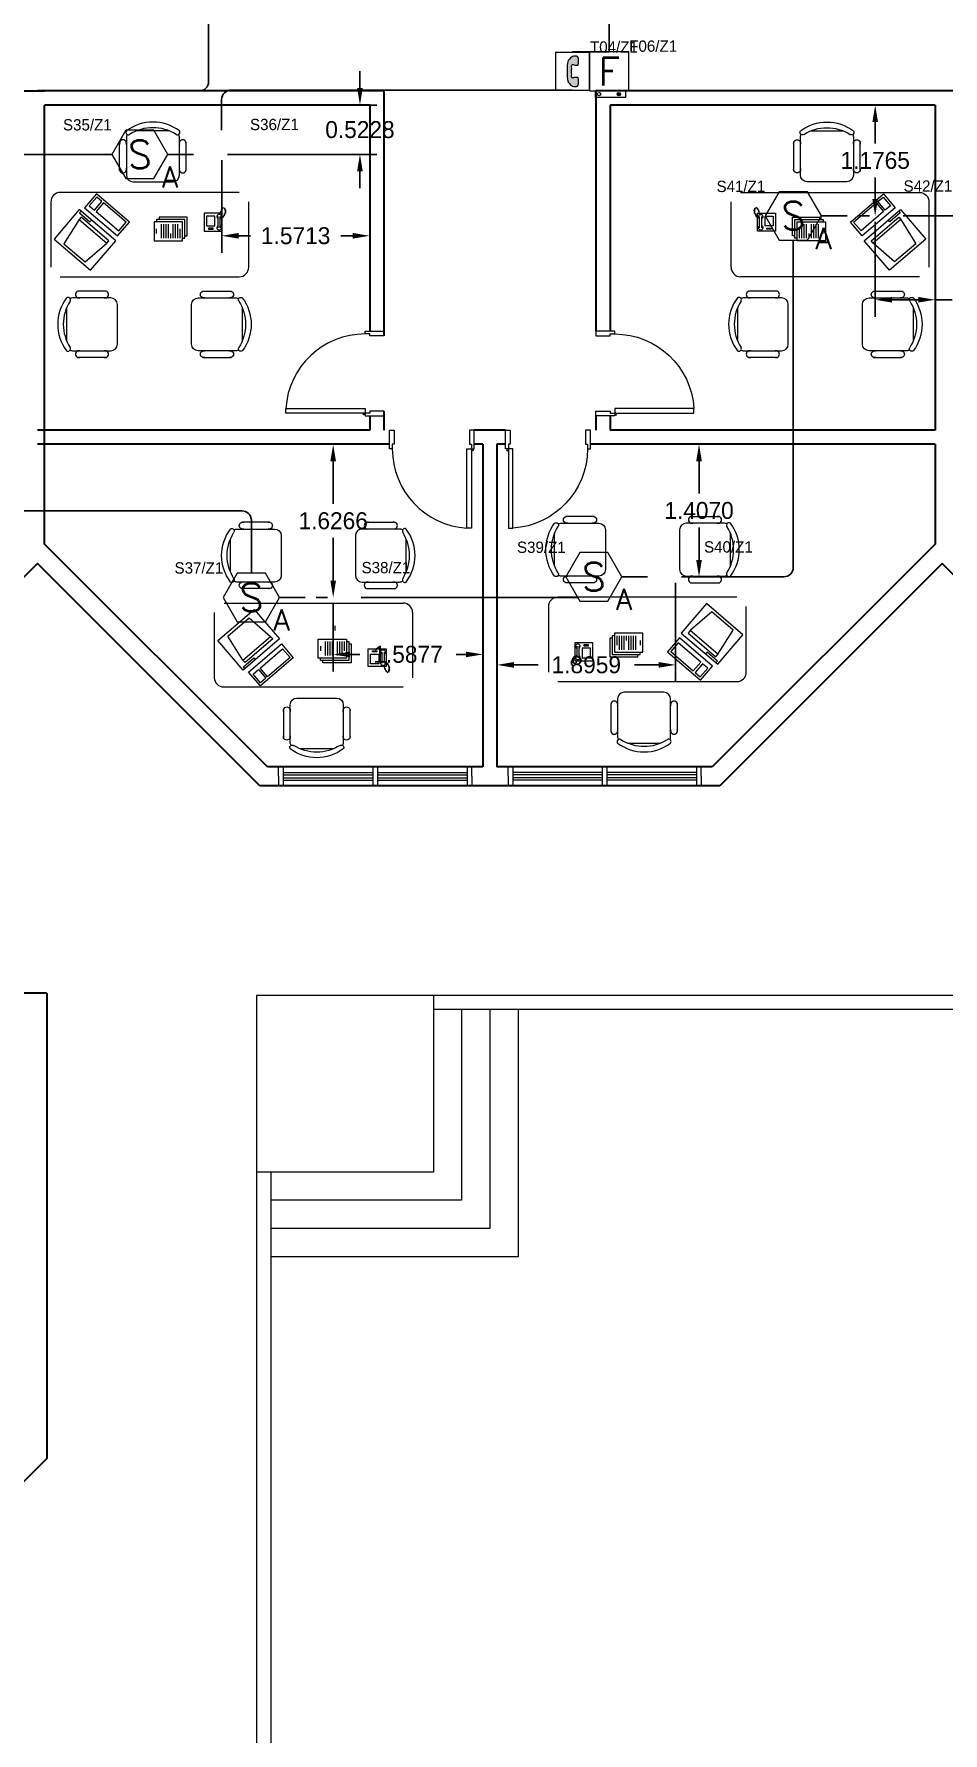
# Model space of a CAD drawing. Extents: x -3404 to 3497, y 0 to 399.
# Drawn here: x 55.76 to 65.41, y 328.84 to 346.88 of the extents above; entities that cross this region are included whole.
import ezdxf
from ezdxf.enums import TextEntityAlignment as Align

# ---------------------------------------------------------------- set-up
doc = ezdxf.new("R2010")
doc.units = 0
doc.header["$LTSCALE"] = 0.15
doc.layers.get('0').update_dxf_attribs({"color": 252})
doc.layers.get('Defpoints').update_dxf_attribs({"color": 252})
for name, color, linetype in [('0 ARCH', 252, 'Continuous'), ('0 DD', 252, 'Continuous'), ('0 sockets', 252, 'Continuous'), ('AUTOINCR', 7, 'Continuous'), ('FIRE_LOOP', 7, 'Continuous')]:
    doc.layers.add(name, color=color, linetype=linetype)
for name, color, linetype, lineweight in [('anal', 252, 'Continuous', 20), ('DOOR', 252, 'Continuous', 20), ('sofa', 252, 'Continuous', 9), ('T-FIRE-B', 4, 'Continuous', 0), ('T-TEXT', 2, 'Continuous', 0), ('wall', 252, 'Continuous', 30)]:
    doc.layers.add(name, color=color, linetype=linetype, lineweight=lineweight)
doc.styles.add('ROMANS', font='ROMANS.shx', dxfattribs={"width": 0.8})
doc.styles.add('TEXT-NFP', font='simplex.shx')
doc.dimstyles.get("Standard").update_dxf_attribs({"dimtxt": 0.18, "dimasz": 0.18, "dimexe": 0.18, "dimexo": 0.0625, "dimgap": 0.09, "dimtad": 0, "dimtih": 1, "dimtoh": 1, "dimdec": 4, "dimzin": 0, "dimdsep": 46, "dimtxsty": 'Standard', "dimcen": 0.09, "dimadec": 0, "dimazin": 0, "dimtfac": 1, "dimtdec": 4, "dimtofl": 0, "dimtmove": 0, "dimatfit": 3, "dimfxl": 1, "dimtolj": 1, "dimtzin": 0, "dimarcsym": 0})

# ---------------------------------------------------------------- blocks, each defined once
blk = doc.blocks.new('D90')
at = {"layer": 'DOOR'}
for points in [[(0.03, 0.2), (0.03, 1.04), (0.078, 1.04), (0.078, 0.2)], [(0.03, 0.2), (0, 0.2), (0, 0), (0.05, 0), (0.05, 0.15), (0.03, 0.15)], [(0.87, 0.2), (0.9, 0.2), (0.9, 0), (0.85, 0), (0.85, 0.15), (0.87, 0.15)]]:
    blk.add_lwpolyline(points, close=True, dxfattribs=at)
blk.add_circle((0.02, 0.21), 0.01, dxfattribs=at)
blk.add_arc((0.025, 0.197), 0.845, 0.2218, 86.3889, dxfattribs=at)
blk = doc.blocks.new('CHAIR7')
for p, q in [((0, 9), (0, -9)), ((20, 12), (3, 12)), ((5.12, 15.04), (17.88, 15.04)), ((23, -7.44), (23, 7.44)), ((3, -12), (20, -12)), ((5.12, -15), (17.88, -15))]:
    blk.add_line(p, q)
for centre, radius, start, end in [((3, 9), 3, 90, 180), ((5.56, 13.54), 1.56, 73.7398, 286.2602), ((17.44, 13.54), 1.56, 253.7398, 106.2602), ((20, 9), 3, 62.41556, 90), ((22.34, 11.12), 1.1, 53.30994, 212.02741), ((4.82, 0), 19.64, 327.57575, 32.42425), ((7, 0), 20, 323.1301, 36.8699), ((3, -9), 3, 180, 270), ((5.56, -13.5), 1.56, 73.7398, 286.2602), ((17.44, -13.5), 1.56, 253.7398, 106.2602), ((20, -9), 3, 270, 297.58444), ((22.34, -11.12), 1.1, 147.97259, 306.69006)]:
    blk.add_arc(centre, radius, start, end)
blk = doc.blocks.new('RECTANG')
for p, q in [((1, 1), (0, 1)), ((0, 1), (0, 0)), ((1, 0), (1, 1)), ((0, 0), (1, 0))]:
    blk.add_line(p, q)
blk = doc.blocks.new('IBMAT', base_point=(61, 306))
for p, q in [((75, 307), (75, 306)), ((81, 307), (75, 307)), ((81, 306), (81, 307))]:
    blk.add_line(p, q)
at = {"xscale": 21, "yscale": 17, "zscale": 21}
blk.add_blockref('RECTANG', (61, 306), dxfattribs=at)
blk = doc.blocks.new('KEYBOARD', base_point=(60, 294))
for p, xscale, yscale, zscale in [((60, 294), 19, 8, 19), ((61, 295), 13, 5, 13), ((75, 295), 3, 5, 3)]:
    blk.add_blockref('RECTANG', p, dxfattribs=dict(xscale=xscale, yscale=yscale, zscale=zscale))
blk = doc.blocks.new('FNCOMP')
for p, q in [((-6.64, 16.23), (-8.5, 3.5)), ((6.08, 16.23), (-6.64, 16.23)), ((8, 3.5), (6.08, 16.23)), ((-8.5, 3.5), (-8.5, 2.04)), ((8, 3.5), (-8.5, 3.5)), ((-8.5, 2.04), (8, 2.04)), ((8, 2.04), (8, 3.5))]:
    blk.add_line(p, q)
at = {"xscale": 1.033846153846154, "yscale": 1.033846153846154, "zscale": 1.033846153846154}
for name, p in [('IBMAT', (-10.86, 0)), ('KEYBOARD', (-10.05, -10.5))]:
    blk.add_blockref(name, p, dxfattribs=at)
blk = doc.blocks.new('FNPHONE')
for p, q in [((-9.1, 0.22), (-9.7, 0.02)), ((-8.9, 0.62), (-9.5, 0.42)), ((-8.7, 1.02), (-9.3, 0.82)), ((-8.5, 1.42), (-9.1, 1.22)), ((-8.3, 1.82), (-8.9, 1.62)), ((-7.14, 0.56), (-7.5, -0.58)), ((-7.29, 6.54), (-7.29, 1.54)), ((-6.29, 6.54), (-6.29, 1.54)), ((-3.87, 4.85), (-3.87, 4.85)), ((-3.87, 3.91), (-3.87, 3.91)), ((-3.87, 2.97), (-3.87, 2.97)), ((-3.87, 2.03), (-3.87, 2.03)), ((-2.94, 4.85), (-2.94, 4.85)), ((-2.94, 3.91), (-2.94, 3.91)), ((-2.94, 2.97), (-2.94, 2.97)), ((-2.94, 2.03), (-2.94, 2.03)), ((-2, 4.85), (-2, 4.85)), ((-2, 3.91), (-2, 3.91)), ((-2, 2.97), (-2, 2.97)), ((-2, 2.03), (-2, 2.03)), ((-9.3, -0.18), (-9.9, -0.38)), ((-9.3, -0.58), (-9.9, -0.78)), ((-9.3, -0.98), (-9.9, -1.18)), ((-9.3, -1.38), (-9.9, -1.58)), ((-9.1, -1.78), (-9.7, -1.98)), ((-8.9, -2.18), (-9.5, -2.38)), ((-8.43, -2.46), (-9.03, -2.66)), ((-7.9, -1.98), (-8.5, -2.18)), ((-7.7, -1.58), (-8.3, -1.78)), ((-7.5, -1.18), (-8.1, -1.38)), ((-7.3, -0.78), (-7.9, -0.98))]:
    blk.add_line(p, q)
for centre, start, end in [((-6.79, 6.54), 298.49146, 241.50854), ((-6.79, 1.54), 118.49146, 61.50854)]:
    blk.add_arc(centre, 1.05, start, end)
for p, xscale, yscale, zscale in [((-8.21, 0), 8.20528234483245, 8.104073169521023, 8.20528234483245), ((-4.81, 1.25), 3.75, 4.375, 3.75), ((-4.03, 6.72), 2.03125, 0.46875, 2.03125)]:
    blk.add_blockref('RECTANG', p, dxfattribs=dict(xscale=xscale, yscale=yscale, zscale=zscale))
blk = doc.blocks.new('ARCH')
at = {"layer": 'anal'}
for p, q in [((58.358, 339), (58.358, 339.1)), ((58.408, 339.1), (58.408, 338.9)), ((59.358, 339.1), (59.358, 338.9)), ((59.408, 339.1), (59.408, 338.9)), ((60.358, 339.1), (60.358, 338.9)), ((60.408, 339), (60.408, 339.1)), ((60.792, 339), (60.792, 339.1)), ((62.842, 339.1), (60.792, 339.1)), ((60.842, 339.1), (60.842, 338.9)), ((61.792, 339.1), (61.792, 338.9)), ((61.842, 339.1), (61.842, 338.9)), ((62.792, 339.1), (62.792, 338.9)), ((62.842, 339), (62.842, 339.1)), ((58.358, 339), (58.358, 338.9)), ((58.408, 339.04), (59.358, 339.04)), ((58.408, 339.015), (59.358, 339.015)), ((58.408, 339), (58.408, 338.9)), ((58.408, 338.985), (59.358, 338.985)), ((58.408, 338.96), (59.358, 338.96)), ((59.408, 339.04), (60.358, 339.04)), ((59.408, 339.015), (60.358, 339.015)), ((59.408, 338.985), (60.358, 338.985)), ((59.408, 338.96), (60.358, 338.96)), ((60.358, 339), (60.358, 338.9)), ((60.408, 339), (60.408, 338.9)), ((60.792, 339), (60.792, 338.9)), ((62.842, 338.9), (60.792, 338.9)), ((61.792, 339.04), (60.842, 339.04)), ((61.792, 339.015), (60.842, 339.015)), ((60.842, 339), (60.842, 338.9)), ((61.792, 338.985), (60.842, 338.985)), ((61.792, 338.96), (60.842, 338.96)), ((62.792, 339.04), (61.842, 339.04)), ((62.792, 339.015), (61.842, 339.015)), ((62.792, 338.985), (61.842, 338.985)), ((62.792, 338.96), (61.842, 338.96)), ((62.792, 339), (62.792, 338.9)), ((62.842, 339), (62.842, 338.9)), ((96.525, 336.675), (58.125, 336.675)), ((58.125, 336.675), (58.125, 329.4)), ((60, 336.675), (60, 335.4)), ((96.675, 336.525), (60, 336.525)), ((60.3, 336.525), (60.3, 335.4)), ((60.6, 336.525), (60.6, 335.4)), ((60.9, 336.525), (60.9, 335.4)), ((60, 335.4), (60, 334.8)), ((60.3, 335.4), (60.3, 334.5)), ((60.6, 335.4), (60.6, 334.2)), ((60.9, 335.4), (60.9, 333.9)), ((60, 334.8), (58.125, 334.8)), ((58.275, 334.8), (58.275, 329.4)), ((60.3, 334.5), (58.275, 334.5)), ((60.6, 334.2), (58.275, 334.2)), ((60.9, 333.9), (58.275, 333.9)), ((58.125, 329.4), (58.125, 327.075)), ((58.275, 329.4), (58.275, 326.925))]:
    blk.add_line(p, q, dxfattribs=at)
at = {"layer": 'sofa'}
for p, q in [((58.041, 344.403), (58.041, 345.098)), ((63.159, 344.403), (63.159, 345.098)), ((56.041, 344.303), (57.941, 344.303)), ((65.159, 344.303), (63.259, 344.303)), ((65.159, 344.303), (63.259, 344.303)), ((63.22, 340.901), (61.32, 340.901)), ((57.779, 340.839), (59.679, 340.839)), ((59.779, 340.739), (59.779, 340.045)), ((61.22, 340.801), (61.22, 340.106))]:
    blk.add_line(p, q, dxfattribs=at)
for points in [[(57.941, 345.198), (56.041, 345.198, 0.414214), (55.941, 345.098), (55.941, 344.403)], [(63.259, 345.198), (65.159, 345.198, -0.414214), (65.259, 345.098), (65.259, 344.403)], [(59.679, 339.945), (57.779, 339.945, -0.414214), (57.679, 340.045), (57.679, 340.739)], [(61.32, 340.006), (63.22, 340.006, 0.414214), (63.32, 340.106), (63.32, 340.801)]]:
    blk.add_lwpolyline(points, format="xyb", dxfattribs=at)
for points in [[(57.039, 344.686), (57.339, 344.686), (57.339, 344.886), (57.039, 344.886), (57.039, 344.686)], [(57.339, 344.711), (57.364, 344.711), (57.364, 344.911), (57.064, 344.911), (57.064, 344.886)], [(57.364, 344.736), (57.389, 344.736), (57.389, 344.936), (57.089, 344.936), (57.089, 344.911)], [(57.114, 344.711), (57.114, 344.861)], [(57.139, 344.711), (57.139, 344.861)], [(57.164, 344.711), (57.164, 344.861)], [(57.189, 344.711), (57.189, 344.861)], [(57.239, 344.711), (57.239, 344.861)], [(57.264, 344.711), (57.264, 344.861)], [(57.289, 344.711), (57.289, 344.861)], [(63.836, 344.736), (63.811, 344.736), (63.811, 344.936), (64.111, 344.936), (64.111, 344.911)], [(63.861, 344.711), (63.836, 344.711), (63.836, 344.911), (64.136, 344.911), (64.136, 344.886)], [(64.161, 344.686), (63.861, 344.686), (63.861, 344.886), (64.161, 344.886), (64.161, 344.686)], [(63.911, 344.711), (63.911, 344.861)], [(63.936, 344.711), (63.936, 344.861)], [(63.961, 344.711), (63.961, 344.861)], [(64.011, 344.711), (64.011, 344.861)], [(64.036, 344.711), (64.036, 344.861)], [(64.061, 344.711), (64.061, 344.861)], [(64.086, 344.711), (64.086, 344.861)], [(57.064, 344.761), (57.064, 344.811)], [(57.214, 344.711), (57.214, 344.761)], [(57.314, 344.711), (57.314, 344.811)], [(63.886, 344.711), (63.886, 344.811)], [(63.986, 344.711), (63.986, 344.761)], [(64.136, 344.761), (64.136, 344.811)], [(58.953, 340.597), (58.953, 340.547)], [(62.221, 340.518), (61.921, 340.518), (61.921, 340.318), (62.221, 340.318), (62.221, 340.518)], [(58.778, 340.456), (59.078, 340.456), (59.078, 340.256), (58.778, 340.256), (58.778, 340.456)], [(59.078, 340.431), (59.103, 340.431), (59.103, 340.231), (58.803, 340.231), (58.803, 340.256)], [(58.803, 340.381), (58.803, 340.331)], [(59.103, 340.406), (59.128, 340.406), (59.128, 340.206), (58.828, 340.206), (58.828, 340.231)], [(58.853, 340.431), (58.853, 340.281)], [(58.878, 340.431), (58.878, 340.281)], [(58.903, 340.431), (58.903, 340.281)], [(58.928, 340.431), (58.928, 340.281)], [(58.978, 340.431), (58.978, 340.281)], [(59.003, 340.431), (59.003, 340.281)], [(59.028, 340.431), (59.028, 340.281)], [(59.053, 340.431), (59.053, 340.331)], [(61.896, 340.468), (61.871, 340.468), (61.871, 340.268), (62.171, 340.268), (62.171, 340.293)], [(61.921, 340.493), (61.896, 340.493), (61.896, 340.293), (62.196, 340.293), (62.196, 340.318)], [(61.946, 340.493), (61.946, 340.393)], [(61.971, 340.493), (61.971, 340.343)], [(61.996, 340.493), (61.996, 340.343)], [(62.021, 340.493), (62.021, 340.343)], [(62.046, 340.493), (62.046, 340.443)], [(62.071, 340.493), (62.071, 340.343)], [(62.096, 340.493), (62.096, 340.343)], [(62.121, 340.493), (62.121, 340.343)], [(62.146, 340.493), (62.146, 340.343)], [(62.196, 340.443), (62.196, 340.393)]]:
    blk.add_lwpolyline(points, dxfattribs=at)
for centre, start, end in [((57.941, 344.403), 270, 0), ((63.259, 344.403), 180, 270), ((63.259, 344.403), 180, 270), ((61.32, 340.801), 90, 180), ((59.679, 340.739), 0, 90)]:
    blk.add_arc(centre, 0.1, start, end, dxfattribs=at)
at = {"layer": 'wall'}
for p, q in [((53.325, 346.275), (55.875, 346.275)), ((59.475, 346.275), (55.8, 346.275)), ((59.475, 346.275), (59.475, 343.676)), ((69.075, 346.275), (61.725, 346.275)), ((61.725, 346.275), (61.725, 343.726)), ((55.875, 341.466), (55.875, 346.125)), ((59.325, 346.125), (55.875, 346.125)), ((59.325, 346.125), (59.325, 343.726)), ((61.875, 346.125), (61.875, 343.726)), ((65.325, 346.125), (61.875, 346.125)), ((65.325, 346.125), (65.325, 342.675)), ((59.475, 342.876), (59.475, 342.675)), ((59.325, 342.675), (55.8, 342.675)), ((59.325, 342.826), (59.325, 342.675)), ((60.766, 342.675), (60.434, 342.675)), ((61.725, 342.826), (61.725, 342.675)), ((61.875, 342.826), (61.875, 342.675)), ((65.325, 342.675), (61.875, 342.675)), ((59.534, 342.525), (55.8, 342.525)), ((60.525, 342.525), (60.434, 342.525)), ((60.525, 342.525), (60.525, 339.1)), ((60.675, 342.525), (60.675, 339.1)), ((60.766, 342.525), (60.675, 342.525)), ((65.325, 342.525), (61.666, 342.525)), ((65.325, 342.525), (65.325, 341.466)), ((58.241, 339.1), (55.875, 341.466)), ((65.325, 341.466), (62.959, 339.1)), ((55.8, 341.259), (53.5, 338.959)), ((55.8, 341.259), (53.541, 339)), ((58.159, 338.9), (55.8, 341.259)), ((65.4, 341.259), (63.041, 338.9)), ((67.759, 338.9), (65.4, 341.259)), ((60.525, 339.1), (58.241, 339.1)), ((62.959, 339.1), (60.675, 339.1)), ((63.041, 338.9), (58.159, 338.9)), ((55.9, 336.7), (53.5, 336.7)), ((55.9, 336.7), (55.9, 331.759)), ((55.9, 331.759), (53.441, 329.3))]:
    blk.add_line(p, q, dxfattribs=at)
at = {"layer": 'DOOR'}
for p, rotation in [((59.475, 342.826), 90), ((60.434, 342.675), 180)]:
    blk.add_blockref('D90', p, dxfattribs=dict(at, rotation=rotation))
at = {"layer": 'DOOR', "xscale": -1}
for p, rotation in [((61.725, 342.826), 270), ((60.766, 342.675), 180)]:
    blk.add_blockref('D90', p, dxfattribs=dict(at, rotation=rotation))
at = {"layer": 'sofa'}
for name, p, xscale, yscale, zscale, rotation in [('CHAIR7', (57.024, 345.312), 0.0234375, 0.0234375, 0.0234375, 90), ('CHAIR7', (64.176, 345.312), -0.0234375, 0.0234375, 0.0234375, 270), ('FNCOMP', (56.436, 344.85), 0.02343749999997079, 0.02343749999997079, 0.02343749999997079, 139.3987053547845), ('FNCOMP', (64.764, 344.85), -0.02343749999997079, 0.0234375, 0.0234375, 220.6012946452155), ('FNPHONE', (57.568, 344.977), 0.0234375, 0.0234375, 0.0234375, 180), ('FNPHONE', (63.632, 344.977), -0.0234375, 0.0234375, 0.0234375, 180), ('CHAIR7', (56.647, 343.798), 0.0234375, 0.0234375, 0.0234375, 180), ('CHAIR7', (57.434, 343.798), -0.0234375, 0.0234375, 0.0234375, 180), ('CHAIR7', (63.766, 343.798), 0.0234375, 0.0234375, 0.0234375, 180), ('CHAIR7', (64.553, 343.798), -0.0234375, 0.0234375, 0.0234375, 180), ('FNCOMP', (58.175, 340.293), -0.02343749999997079, 0.0234375, 0.0234375, 40.60129464521547), ('FNCOMP', (62.824, 340.355), 0.02343749999997079, 0.02343749999997079, 0.02343749999997079, 319.3987053547845), ('CHAIR7', (58.763, 339.83), -0.0234375, 0.0234375, 0.0234375, 90), ('CHAIR7', (62.236, 339.892), 0.0234375, 0.0234375, 0.0234375, 270)]:
    blk.add_blockref(name, p, dxfattribs=dict(at, xscale=xscale, yscale=yscale, zscale=zscale, rotation=rotation))
at = {"layer": 'sofa', "yscale": 0.0234375, "zscale": 0.0234375}
for name, p, xscale in [('CHAIR7', (58.386, 341.344), -0.0234375), ('CHAIR7', (59.173, 341.344), 0.0234375), ('CHAIR7', (61.826, 341.406), -0.0234375), ('CHAIR7', (62.613, 341.406), 0.0234375), ('FNPHONE', (59.307, 340.165), -0.0234375), ('FNPHONE', (61.692, 340.227), 0.0234375)]:
    blk.add_blockref(name, p, dxfattribs=dict(at, xscale=xscale))
blk = doc.blocks.new('dressable smoke detectore above false ceiling')
blk.add_lwpolyline([(200, 0), (100, 173), (-100, 173), (-200, 0), (-100, -173), (100, -173)], close=True)
at = {"layer": 'T-TEXT', "style": 'ROMANS'}
blk.add_attdef('S', text='', height=200, dxfattribs=at).set_placement((0, 0, 0), align=Align.MIDDLE)
blk.add_attdef('A', text='', height=150, dxfattribs=at).set_placement((215, -161), align=Align.MIDDLE_CENTER)
blk = doc.blocks.new('*U83')
h = blk.add_hatch()
h.set_pattern_fill('ANGLE', color=3)
h.set_pattern_definition([(0, (0, 0), (0, 6.985), [5.08, -1.905]), (90, (0, 0), (-6.985, 4e-16), [5.08, -1.905])])
h.paths.add_polyline_path([(56, -302, 1), (81, -302, 1)])
blk.add_lwpolyline([(-140, -280), (140, -280), (140, 0), (-140, 0)], close=True)
at = {"color": 3}
blk.add_lwpolyline([(-99, -280), (116, -280), (116, -326), (-99, -326)], close=True, dxfattribs=at)
for centre in [(-73, -302), (68, -302)]:
    blk.add_circle(centre, 12.3, dxfattribs=at)
at = {"layer": 'T-TEXT', "style": 'TEXT-NFP'}
blk.add_attdef('F', text='', height=200, dxfattribs=at).set_placement((0, -140, 0), align=Align.MIDDLE)
blk = doc.blocks.new('*U39')
h = blk.add_hatch(color=256)
h.dxf.hatch_style = 1
edge = h.paths.add_edge_path()
edge.add_arc((33, 257), 14.1, 13.6021, 92.3161)
edge.add_line((32, 271), (11, 271))
edge.add_arc((13, 231), 40.2, 92.7442, 154.2215)
edge.add_arc((-28, 250), 4.89, 309.2722, 334.2215, ccw=False)
edge.add_arc((-64, 281), 52.1, 306.6096, 318.7251, ccw=False)
edge.add_arc((-30, 235), 4.89, 115.3605, 167.8134)
edge.add_arc((352, 152), 396, 167.8076, 180.2975)
edge.add_arc((348, 148), 392, 179.7012, 192.2669)
edge.add_arc((-30, 66), 4.89, 193.2566, 244.6491)
edge.add_arc((-67, 18), 54.9, 39.8251, 51.6228, ccw=False)
edge.add_arc((-28, 50), 4.89, 25.7785, 50.7278, ccw=False)
edge.add_arc((13, 69), 40.2, 205.7785, 267.2558)
edge.add_line((11, 29), (32, 29))
edge.add_arc((33, 43), 14.1, 267.6839, 346.3979)
edge.add_arc((-161, 67), 209, 352.6045, 365.9008)
edge.add_arc((13, 87), 34.4, 1.9401, 17.7739)
edge.add_arc((41, 96), 4.89, 18.4909, 87.0716)
edge.add_arc((30, 28), 74.3, 81.4234, 109.9904)
edge.add_arc((2, 102), 4.89, 250.3513, 295.2423, ccw=False)
edge.add_arc((1, 106), 8.65, 174.514, 266.9586, ccw=False)
edge.add_arc((-1022, 147), 1015, 357.7161, 360.1614)
edge.add_arc((-1022, 153), 1015, 359.8386, 362.2839)
edge.add_arc((3, 194), 10.1, 100.6325, 185.9952, ccw=False)
edge.add_arc((2, 200), 4.89, 64.7577, 109.6487, ccw=False)
edge.add_arc((33, 273), 75, 247.791, 276.6818)
edge.add_arc((41, 204), 4.89, 279.9761, 341.5091)
edge.add_arc((13, 213), 34.4, 342.2261, 358.0599)
edge.add_arc((-161, 233), 209, 354.0992, 367.3955)
for p, q in [((137, 300), (-137, 300)), ((-137, 300), (-137, 0)), ((137, 0), (137, 300)), ((-137, 0), (137, 0))]:
    blk.add_line(p, q)
blk.add_lwpolyline([(46, 260, 0.357628), (32, 271), (11, 271, 0.27487), (-23, 248, -0.109294), (-24, 247, -0.052913), (-33, 239, 0.232951), (-35, 236, 0.054551), (-44, 150, 0.054883), (-35, 65, 0.228078), (-33, 61, -0.051523), (-24, 53, -0.109294), (-23, 52, 0.27487), (11, 29), (32, 29, 0.357628), (46, 40, 0.058081), (47, 88, 0.069198), (45, 98, 0.308503), (41, 101, 0.125296), (4, 97, -0.198418), (1, 97, -0.426767), (-7, 107, 0.01067), (-7, 150, 0.01067), (-7, 193, -0.390702), (1, 204, -0.198418), (4, 204, 0.126732), (42, 199, 0.275132), (45, 202, 0.069198), (47, 212, 0.058081)], format="xyb", close=True)
blk = doc.blocks.new('*D134')
at = {"layer": '0 DD', "color": 0, "lineweight": -2, "transparency": 16777216}
for p, q in [((64.626, 346.125), (64.508, 346.125)), ((64.688, 345.945), (64.688, 345.717)), ((64.688, 345.128), (64.688, 345.357)), ((64.626, 344.948), (64.508, 344.948))]:
    blk.add_line(p, q, dxfattribs=at)
at = {"layer": '0 DD', "color": 0, "transparency": 16777216}
for points in [[(64.658, 345.945), (64.718, 345.945), (64.688, 346.125)], [(64.658, 345.128), (64.718, 345.128), (64.688, 344.948)]]:
    blk.add_solid(points, dxfattribs=at)
at = {"layer": 'Defpoints', "color": 0, "transparency": 16777216}
for p in [(64.688, 346.125), (64.688, 346.125), (64.688, 344.948)]:
    blk.add_point(p, dxfattribs=at)
at = {"layer": '0 DD', "color": 0, "transparency": 16777216, "insert": (64.688, 345.537), "char_height": 0.18, "attachment_point": 5}
blk.add_mtext('\\A1;1.1765', dxfattribs=at)
blk = doc.blocks.new('*D135')
at = {"layer": '0 DD', "color": 0, "lineweight": -2, "transparency": 16777216}
for p, q in [((64.688, 344.886), (64.688, 343.879)), ((65.325, 344.726), (65.325, 343.879)), ((64.868, 344.059), (65.145, 344.059)), ((65.325, 344.059), (65.505, 344.059))]:
    blk.add_line(p, q, dxfattribs=at)
at = {"layer": '0 DD', "color": 0, "transparency": 16777216}
for points in [[(64.868, 344.089), (64.868, 344.029), (64.688, 344.059)], [(65.145, 344.089), (65.145, 344.029), (65.325, 344.059)]]:
    blk.add_solid(points, dxfattribs=at)
at = {"layer": 'Defpoints', "color": 0, "transparency": 16777216}
for p in [(64.688, 344.948), (65.325, 344.788), (65.325, 344.059)]:
    blk.add_point(p, dxfattribs=at)
at = {"layer": '0 DD', "color": 0, "transparency": 16777216, "insert": (66.03, 344.059), "char_height": 0.18, "attachment_point": 5}
blk.add_mtext('\\A1;0.6369', dxfattribs=at)
blk = doc.blocks.new('*D136')
at = {"layer": '0 DD', "color": 0, "lineweight": -2, "transparency": 16777216}
for p, q in [((62.633, 342.525), (62.999, 342.525)), ((62.819, 342.345), (62.819, 342.001)), ((62.819, 341.298), (62.819, 341.641)), ((62.633, 341.118), (62.999, 341.118))]:
    blk.add_line(p, q, dxfattribs=at)
at = {"layer": '0 DD', "color": 0, "transparency": 16777216}
for points in [[(62.789, 342.345), (62.849, 342.345), (62.819, 342.525)], [(62.789, 341.298), (62.849, 341.298), (62.819, 341.118)]]:
    blk.add_solid(points, dxfattribs=at)
at = {"layer": 'Defpoints', "color": 0, "transparency": 16777216}
for p in [(62.571, 342.525), (62.819, 342.525), (62.571, 341.118)]:
    blk.add_point(p, dxfattribs=at)
at = {"layer": '0 DD', "color": 0, "transparency": 16777216, "insert": (62.819, 341.821), "char_height": 0.18, "attachment_point": 5}
blk.add_mtext('\\A1;1.4070', dxfattribs=at)
blk = doc.blocks.new('*D137')
at = {"layer": '0 DD', "color": 0, "lineweight": -2, "transparency": 16777216}
for p, q in [((60.675, 341.055), (60.675, 340.003)), ((62.571, 341.055), (62.571, 340.003)), ((60.855, 340.183), (61.113, 340.183)), ((62.391, 340.183), (62.133, 340.183))]:
    blk.add_line(p, q, dxfattribs=at)
at = {"layer": '0 DD', "color": 0, "transparency": 16777216}
for points in [[(60.855, 340.213), (60.855, 340.153), (60.675, 340.183)], [(62.391, 340.213), (62.391, 340.153), (62.571, 340.183)]]:
    blk.add_solid(points, dxfattribs=at)
at = {"layer": 'Defpoints', "color": 0, "transparency": 16777216}
for p in [(60.675, 341.118), (62.571, 341.118), (60.675, 340.183)]:
    blk.add_point(p, dxfattribs=at)
at = {"layer": '0 DD', "color": 0, "transparency": 16777216, "insert": (61.623, 340.183), "char_height": 0.18, "attachment_point": 5}
blk.add_mtext('\\A1;1.8959', dxfattribs=at)
blk = doc.blocks.new('*D138')
at = {"layer": '0 DD', "color": 0, "lineweight": -2, "transparency": 16777216}
for p, q in [((58.937, 340.836), (58.937, 340.114)), ((60.525, 340.836), (60.525, 340.114)), ((59.117, 340.294), (59.221, 340.294)), ((60.345, 340.294), (60.241, 340.294))]:
    blk.add_line(p, q, dxfattribs=at)
at = {"layer": '0 DD', "color": 0, "transparency": 16777216}
for points in [[(59.117, 340.324), (59.117, 340.264), (58.937, 340.294)], [(60.345, 340.324), (60.345, 340.264), (60.525, 340.294)]]:
    blk.add_solid(points, dxfattribs=at)
at = {"layer": 'Defpoints', "color": 0, "transparency": 16777216}
for p in [(58.937, 340.898), (60.525, 340.898), (60.525, 340.294)]:
    blk.add_point(p, dxfattribs=at)
at = {"layer": '0 DD', "color": 0, "transparency": 16777216, "insert": (59.731, 340.294), "char_height": 0.18, "attachment_point": 5}
blk.add_mtext('\\A1;1.5877', dxfattribs=at)
blk = doc.blocks.new('*D139')
at = {"layer": '0 DD', "color": 0, "lineweight": -2, "transparency": 16777216}
for p, q in [((58.875, 342.525), (58.757, 342.525)), ((58.937, 342.345), (58.937, 341.892)), ((58.937, 341.078), (58.937, 341.532)), ((58.875, 340.898), (58.757, 340.898))]:
    blk.add_line(p, q, dxfattribs=at)
at = {"layer": '0 DD', "color": 0, "transparency": 16777216}
for points in [[(58.907, 342.345), (58.967, 342.345), (58.937, 342.525)], [(58.907, 341.078), (58.967, 341.078), (58.937, 340.898)]]:
    blk.add_solid(points, dxfattribs=at)
at = {"layer": 'Defpoints', "color": 0, "transparency": 16777216}
for p in [(58.937, 342.525), (58.937, 342.525), (58.937, 340.898)]:
    blk.add_point(p, dxfattribs=at)
at = {"layer": '0 DD', "color": 0, "transparency": 16777216, "insert": (58.937, 341.712), "char_height": 0.18, "attachment_point": 5}
blk.add_mtext('\\A1;1.6266', dxfattribs=at)
blk = doc.blocks.new('*D140')
at = {"layer": '0 DD', "color": 0, "lineweight": -2, "transparency": 16777216}
for p, q in [((59.221, 346.305), (59.221, 346.485)), ((57.816, 346.125), (59.401, 346.125)), ((57.816, 345.602), (59.401, 345.602)), ((59.221, 345.422), (59.221, 345.242))]:
    blk.add_line(p, q, dxfattribs=at)
at = {"layer": '0 DD', "color": 0, "transparency": 16777216}
for points in [[(59.191, 346.305), (59.251, 346.305), (59.221, 346.125)], [(59.191, 345.422), (59.251, 345.422), (59.221, 345.602)]]:
    blk.add_solid(points, dxfattribs=at)
at = {"layer": 'Defpoints', "color": 0, "transparency": 16777216}
for p in [(57.754, 346.125), (59.221, 346.125), (57.754, 345.602)]:
    blk.add_point(p, dxfattribs=at)
at = {"layer": '0 DD', "color": 0, "transparency": 16777216, "insert": (59.221, 345.864), "char_height": 0.18, "attachment_point": 5}
blk.add_mtext('\\A1;0.5228', dxfattribs=at)
blk = doc.blocks.new('*D141')
at = {"layer": '0 DD', "color": 0, "lineweight": -2, "transparency": 16777216}
for p, q in [((57.754, 345.54), (57.754, 344.558)), ((59.325, 345.093), (59.325, 344.558)), ((57.934, 344.738), (58.059, 344.738)), ((59.145, 344.738), (59.019, 344.738))]:
    blk.add_line(p, q, dxfattribs=at)
at = {"layer": '0 DD', "color": 0, "transparency": 16777216}
for points in [[(57.934, 344.768), (57.934, 344.708), (57.754, 344.738)], [(59.145, 344.768), (59.145, 344.708), (59.325, 344.738)]]:
    blk.add_solid(points, dxfattribs=at)
at = {"layer": 'Defpoints', "color": 0, "transparency": 16777216}
for p in [(57.754, 345.602), (59.325, 345.156), (59.325, 344.738)]:
    blk.add_point(p, dxfattribs=at)
at = {"layer": '0 DD', "color": 0, "transparency": 16777216, "insert": (58.539, 344.738), "char_height": 0.18, "attachment_point": 5}
blk.add_mtext('\\A1;1.5713', dxfattribs=at)

msp = doc.modelspace()

# ---------------------------------------------------------------- linework, layer by layer
at = {"layer": '0 sockets', "color": 3}
msp.add_lwpolyline([(57.61565, 347.04511), (57.61565, 346.375, -0.41421356), (57.51565, 346.275), (53.325, 346.275)], format="xyb", dxfattribs=at)
at = {"layer": 'FIRE_LOOP', "color": 3}
for points in [[(61.86642, 346.69157), (61.86642, 347.20273, 0.41421356), (61.76642, 347.30273), (58.65944, 347.30273)], [(57.75368, 345.85983), (57.75368, 346.18437, -0.41421356), (57.85368, 346.28437), (61.47654, 346.28437)], [(63.81942, 344.69084), (63.81942, 341.21795, -0.41421356), (63.71942, 341.11795), (62.86835, 341.11795)], [(58.06868, 341.15607), (58.06868, 341.71843, 0.41421356), (57.96868, 341.81843), (54.28531, 341.81843)]]:
    msp.add_lwpolyline(points, format="xyb", dxfattribs=at)
for points in [[(61.47654, 346.68217), (61.47654, 346.69157), (61.86642, 346.69157)], [(61.47654, 346.28437), (61.47654, 346.2844)], [(53.425, 345.6022), (56.58755, 345.6022)], [(57.18251, 345.6022), (57.4562, 345.6022)], [(64.1169, 344.94847), (64.39059, 344.94847)], [(66.10657, 344.94847), (64.98555, 344.94847)], [(61.9997, 341.11795), (62.27339, 341.11795)], [(58.36615, 340.89845), (58.63985, 340.89845)], [(61.53147, 340.89845), (59.2348, 340.89845)]]:
    msp.add_lwpolyline(points, dxfattribs=at)

# ---------------------------------------------------------------- block references
at = {"layer": '0 ARCH', "color": 3}
msp.add_blockref('ARCH', (0, 0), dxfattribs=at)
at = {"layer": 'T-FIRE-B', "color": 3, "xscale": 0.001326103487042799, "yscale": 0.001326103487042799, "zscale": 0.001326103487042799}
msp.add_blockref('*U39', (61.47654, 346.28437), dxfattribs=at)
at = {"layer": 'T-FIRE-B', "xscale": 0.001487761816891826, "yscale": 0.001487761816891826, "zscale": 0.001487761816891826}
msp.add_blockref('*U83', (61.86642, 346.69157), dxfattribs=at).add_auto_attribs({'F': 'F'})
at = {"layer": 'T-FIRE-B', "color": 2, "xscale": 0.001487761816891826, "yscale": 0.001487761816891826, "zscale": 0.001487761816891826}
for p in [(56.88503, 345.6022), (63.81942, 344.94847), (61.70222, 341.11795), (58.06868, 340.89845)]:
    msp.add_blockref('dressable smoke detectore above false ceiling', p, dxfattribs=at).add_auto_attribs({'S': 'S', 'A': 'A'})

# ---------------------------------------------------------------- texts
at = {"layer": 'AUTOINCR', "color": 1}
msp.add_text('F06/Z1', height=0.12, dxfattribs=at).set_placement((62.07824, 346.65511), align=Align.BOTTOM_LEFT)
at = {"layer": 'AUTOINCR', "color": 3}
msp.add_text('T04/Z1', height=0.12, dxfattribs=at).set_placement((61.66167, 346.64574), align=Align.BOTTOM_LEFT)
at = {"layer": 'AUTOINCR', "color": 2}
for s, p in [('S35/Z1', (56.58748, 345.81989)), ('S41/Z1', (63.52187, 345.16615)), ('S39/Z1', (61.40467, 341.33564)), ('S37/Z1', (57.77112, 341.11614))]:
    msp.add_text(s, height=0.12, dxfattribs=at).set_placement(p, align=Align.BOTTOM_RIGHT)
for s, p in [('S36/Z1', (58.05477, 345.82343)), ('S42/Z1', (64.98916, 345.16969)), ('S40/Z1', (62.87196, 341.33917)), ('S38/Z1', (59.23842, 341.11967))]:
    msp.add_text(s, height=0.12, dxfattribs=at).set_placement(p, align=Align.BOTTOM_LEFT)

# ---------------------------------------------------------------- dimensions: what is measured, and where the dimension line sits
at = {"layer": '0 DD', "color": 6}
for base, p1, p2, picture, middle in [((59.22079, 346.125), (57.75368, 345.6022), (57.75368, 346.125), '*D140', (59.22079, 345.8636)), ((64.68807, 346.125), (64.68807, 344.94847), (64.68807, 346.125), '*D134', (64.68807, 345.53673)), ((58.937328, 342.525), (58.937328, 340.898448), (58.937328, 342.525), '*D139', (58.937328, 341.711724)), ((62.818793, 342.525), (62.57087, 341.117951), (62.57087, 342.525), '*D136', (62.818793, 341.821475))]:
    dim = msp.add_linear_dim(base=base, p1=p1, p2=p2, angle=90, dimstyle='Standard', dxfattribs=at)
    dim.commit()
    dim.dimension.update_dxf_attribs({"geometry": picture, "text_midpoint": middle})
for base, p1, p2, picture, middle in [((59.325, 344.73835), (57.75368, 345.6022), (59.325, 345.15589), '*D141', (58.53934, 344.73835)), ((60.675, 340.1827), (62.57087, 341.11795), (60.675, 341.11795), '*D137', (61.62294, 340.1827)), ((60.525, 340.29384), (58.93733, 340.89845), (60.525, 340.89845), '*D138', (59.73116, 340.29384))]:
    dim = msp.add_linear_dim(base=base, p1=p1, p2=p2, dimstyle='Standard', dxfattribs=at)
    dim.commit()
    dim.dimension.update_dxf_attribs({"geometry": picture, "text_midpoint": middle})
dim = msp.add_linear_dim(base=(65.325, 344.0591), p1=(64.68807, 344.94847), p2=(65.325, 344.78817), dimstyle='Standard', dxfattribs=at)
dim.commit()
dim.dimension.update_dxf_attribs({"geometry": '*D135', "text_midpoint": (66.03, 344.0591), "dimtype": 160})

doc.saveas('drawing.dxf')
